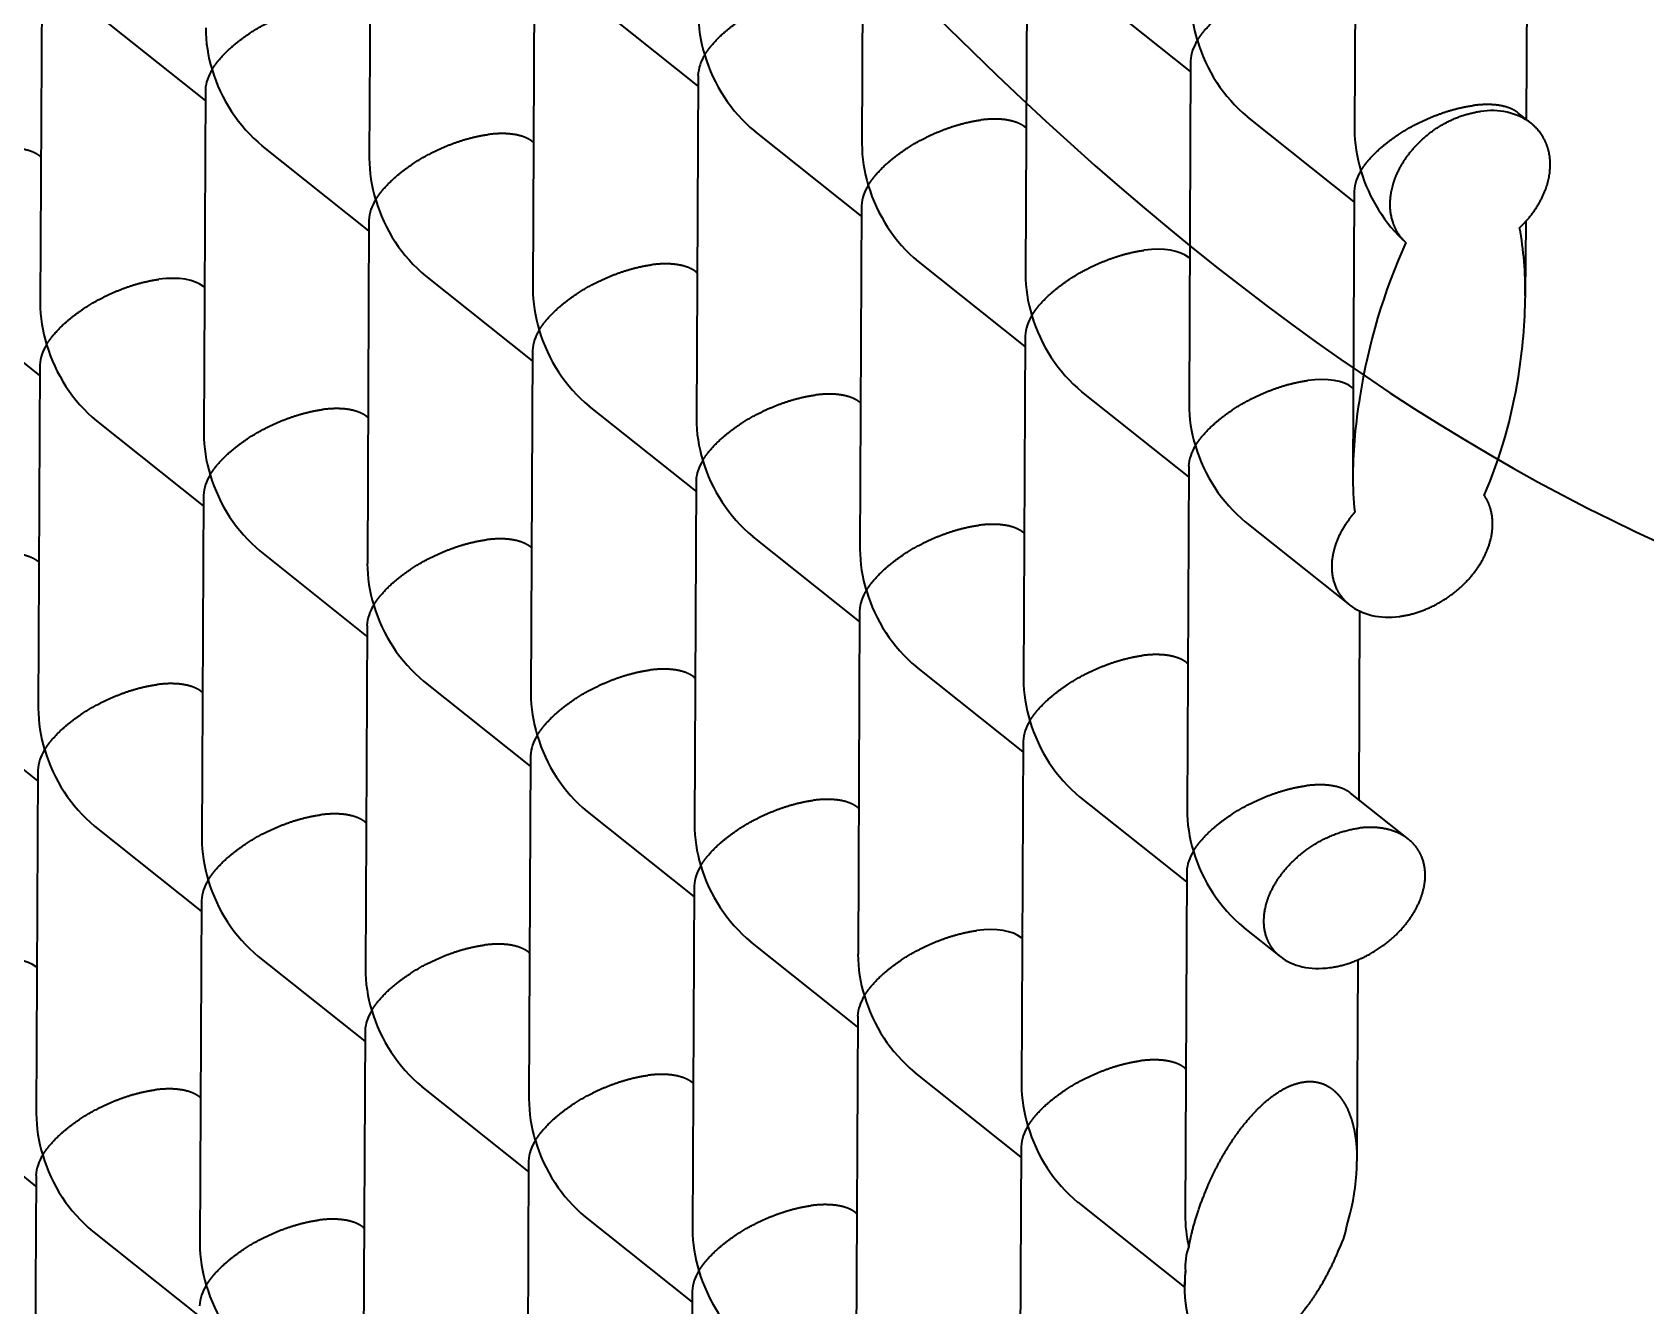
# Model space of a CAD drawing. Extents: x 23 to 587, y 4 to 413.
# Drawn here: x 427.666 to 432.367, y 124.948 to 128.66 of the extents above; entities that cross this region are included whole.
import ezdxf

# ---------------------------------------------------------------- set-up
doc = ezdxf.new("R2010")
doc.units = 0
doc.layers.get('0').update_dxf_attribs({"lineweight": 13})

# ---------------------------------------------------------------- blocks, each defined once
blk = doc.blocks.new('BLOCK6941')
at = {"color": 7, "lineweight": 35, "ltscale": 0.050027}
for p, q in [((10.6174, -27.3245), (10.6078, -29.3255)), ((7.7468, -27.4091), (7.7372, -29.4102)), ((4.8762, -27.4938), (4.8666, -29.4948)), ((8.6999, -28.1685), (8.6903, -30.1695)), ((5.8293, -28.2531), (5.8197, -30.2542)), ((2.9587, -28.3378), (2.9491, -30.3388)), ((9.653, -28.9278), (9.6434, -30.9289)), ((6.7824, -29.0125), (6.7728, -31.0135)), ((3.9118, -29.0971), (3.9022, -31.0982)), ((7.7355, -29.7718), (7.7259, -31.7729)), ((4.8649, -29.8565), (4.8553, -31.8575)), ((8.6886, -30.5312), (8.679, -32.5323)), ((5.818, -30.6158), (5.8083, -32.6169)), ((2.9474, -30.7005), (2.9377, -32.7015)), ((9.6416, -31.2906), (9.632, -33.2916)), ((6.771, -31.3752), (6.7614, -33.3763)), ((3.9004, -31.4598), (3.8908, -33.4609)), ((7.7241, -32.1346), (7.7145, -34.1356)), ((4.8535, -32.2192), (4.8439, -34.2203)), ((8.6772, -32.8939), (8.6676, -34.895)), ((5.8066, -32.9786), (5.797, -34.9796)), ((2.936, -33.0632), (2.9264, -35.0643)), ((9.6303, -33.6533), (9.6207, -35.6543)), ((6.7597, -33.7379), (6.7501, -35.739)), ((3.8891, -33.8226), (3.8795, -35.8236)), ((7.7128, -34.4973), (7.7032, -36.4983)), ((4.8422, -34.5819), (4.8326, -36.583)), ((8.6659, -35.2566), (8.6562, -37.2577)), ((5.7953, -35.3413), (5.7856, -37.3423)), ((2.9247, -35.4259), (2.915, -37.427)), ((6.7483, -36.1006), (6.7387, -38.1017))]:
    blk.add_line(p, q, dxfattribs=at)
at = {"color": 7, "lineweight": 35, "ltscale": 0.033954}
blk.add_line((11.6146, -27.9106), (11.6081, -29.2688), dxfattribs=at)
at = {"color": 7, "lineweight": 35, "ltscale": 0.019884}
for p, q in [((6.7821, -29.0741), (6.16, -28.5784)), ((9.6527, -28.9894), (9.0306, -28.4938)), ((3.9115, -29.1587), (3.2894, -28.6631)), ((10.6058, -29.7488), (9.9837, -29.2531)), ((4.8646, -29.9181), (4.2425, -29.4224)), ((7.7352, -29.8334), (7.1131, -29.3378)), ((8.6883, -30.5928), (8.0662, -30.0971)), ((2.9471, -30.7621), (2.325, -30.2664)), ((5.8177, -30.6774), (5.1956, -30.1818)), ((9.6414, -31.3521), (9.0193, -30.8565)), ((3.9001, -31.5214), (3.2781, -31.0258)), ((6.7708, -31.4368), (6.1487, -30.9411)), ((7.7238, -32.1961), (7.1018, -31.7005)), ((4.8532, -32.2808), (4.2312, -31.7852)), ((8.6769, -32.9555), (8.0549, -32.4599)), ((5.8063, -33.0401), (5.1843, -32.5445)), ((2.9357, -33.1248), (2.3136, -32.6292)), ((9.63, -33.7149), (9.0079, -33.2192)), ((6.7594, -33.7995), (6.1373, -33.3039)), ((3.8888, -33.8841), (3.2667, -33.3885)), ((7.7125, -34.5589), (7.0904, -34.0632)), ((4.8419, -34.6435), (4.2198, -34.1479)), ((8.6656, -35.3182), (8.0435, -34.8226)), ((5.795, -35.4029), (5.1729, -34.9072)), ((2.9244, -35.4875), (2.3023, -34.9919)), ((6.748, -36.1622), (6.126, -35.6666)), ((3.8774, -36.2469), (3.2554, -35.7512))]:
    blk.add_line(p, q, dxfattribs=at)
at = {"color": 7, "lineweight": 35, "ltscale": 0.002467}
blk.add_line((11.6371, -29.2919), (11.56, -29.2304), dxfattribs=at)
at = {"color": 7, "lineweight": 35, "ltscale": 0.00016101}
for p, q in [((8.6944, -29.3191), (8.6894, -29.315)), ((5.8238, -29.4037), (5.8188, -29.3997)), ((2.9532, -29.4883), (2.9482, -29.4843)), ((9.6475, -30.0784), (9.6424, -30.0744)), ((6.7769, -30.1631), (6.7718, -30.159)), ((3.9063, -30.2477), (3.9012, -30.2437)), ((10.6006, -30.8378), (10.5955, -30.8338)), ((7.73, -30.9224), (7.7249, -30.9184)), ((4.8594, -31.0071), (4.8543, -31.003)), ((8.683, -31.6818), (8.678, -31.6778)), ((5.8124, -31.7664), (5.8074, -31.7624)), ((2.9418, -31.8511), (2.9368, -31.847)), ((9.6361, -32.4411), (9.6311, -32.4371)), ((6.7655, -32.5258), (6.7605, -32.5218)), ((3.8949, -32.6104), (3.8899, -32.6064)), ((7.7186, -33.2851), (7.7136, -33.2811)), ((4.848, -33.3698), (4.843, -33.3658)), ((5.8011, -34.1291), (5.796, -34.1251)), ((8.6717, -34.0445), (8.6666, -34.0405)), ((2.9305, -34.2138), (2.9254, -34.2098)), ((9.6248, -34.8039), (9.6197, -34.7998)), ((3.8836, -34.9731), (3.8785, -34.9691)), ((6.7542, -34.8885), (6.7491, -34.8845)), ((7.7073, -35.6479), (7.7022, -35.6438)), ((4.8366, -35.7325), (4.8316, -35.7285))]:
    blk.add_line(p, q, dxfattribs=at)
at = {"color": 7, "lineweight": 35, "ltscale": 0.041308}
blk.add_line((10.6061, -29.6872), (10.5981, -31.3395), dxfattribs=at)
at = {"color": 7, "lineweight": 35, "ltscale": 0.010781}
blk.add_line((11.6052, -29.8647), (11.6032, -30.2959), dxfattribs=at)
at = {"color": 7, "lineweight": 35, "ltscale": 0.019422}
blk.add_line((10.58, -32.1), (9.9724, -31.6159), dxfattribs=at)
at = {"color": 7, "lineweight": 35, "ltscale": 0.027478}
blk.add_line((10.6376, -32.1358), (10.6323, -33.2348), dxfattribs=at)
at = {"color": 7, "lineweight": 35, "ltscale": 0.010804}
blk.add_line((10.9222, -33.4658), (10.5842, -33.1965), dxfattribs=at)
at = {"color": 7, "lineweight": 35, "ltscale": 0.006881}
blk.add_line((10.1763, -34.1501), (9.961, -33.9786), dxfattribs=at)
at = {"color": 7, "lineweight": 35, "ltscale": 0.029324}
blk.add_line((10.6278, -34.1688), (10.6222, -35.3418), dxfattribs=at)
at = {"color": 7, "lineweight": 35, "ltscale": 0.019879}
blk.add_line((9.6185, -36.0774), (8.9966, -35.5819), dxfattribs=at)
at = {"color": 7, "lineweight": 35, "ltscale": 0.001901}
blk.add_line((10.5628, -35.7203), (10.5827, -35.6469), dxfattribs=at)
at = {"color": 7, "lineweight": 35, "ltscale": 0.001865}
blk.add_line((9.6422, -35.8404), (9.6582, -35.7675), dxfattribs=at)
at = {"color": 7, "lineweight": 35, "ltscale": 0.002017}
blk.add_line((9.6187, -36.0649), (9.6222, -35.9842), dxfattribs=at)
at = {"color": 7, "lineweight": 35, "ltscale": 0.000797889}
blk.add_line((9.6222, -35.9843), (9.6189, -36.016), dxfattribs=at)
at = {"color": 7, "lineweight": 35, "ltscale": 0.001222}
blk.add_line((9.6189, -36.016), (9.6187, -36.0649), dxfattribs=at)
at = {"color": 7, "lineweight": 35}
for centre, radius, start, end in [((10.4919, -28.5633), 0.8373, 180.1991, 197.11605), ((7.6213, -28.6479), 0.8373, 180.1991, 197.11605), ((4.7508, -28.7325), 0.8374, 180.20461, 197.11911), ((9.8911, -28.9417), 0.2388, 146.50341, 176.6622), ((10.5684, -28.5523), 0.9134, 196.36185, 230.16232), ((7.0205, -29.0264), 0.2388, 146.50341, 176.6622), ((7.6978, -28.6369), 0.9134, 196.36185, 230.16232), ((4.1499, -29.111), 0.2388, 146.50341, 176.6622), ((4.8272, -28.7216), 0.9134, 196.36185, 230.16232), ((11.4099, -29.6054), 0.388, 54.06795, 99.95143), ((11.4451, -29.3226), 0.8374, 180.20461, 197.11911), ((8.5745, -29.4072), 0.8374, 180.20461, 197.11911), ((5.7038, -29.4919), 0.8373, 180.1991, 197.11605), ((10.8442, -29.7011), 0.2388, 146.50341, 176.6622), ((11.5302, -29.3067), 0.9233, 196.50694, 227.51635), ((7.9736, -29.7857), 0.2388, 146.50341, 176.6622), ((8.6506, -29.3964), 0.9131, 196.35942, 230.1725), ((5.103, -29.8704), 0.2388, 146.50341, 176.6622), ((5.7803, -29.4809), 0.9134, 196.36185, 230.16232), ((14.1372, -31.4369), 3.5412, 155.83258, 171.08389), ((9.5949, -30.2649), 2.0083, 359.11341, 10.44502), ((9.5276, -30.1666), 0.8374, 180.20461, 197.11911), ((6.657, -30.2512), 0.8374, 180.20461, 197.11911), ((3.7864, -30.3358), 0.8374, 180.20461, 197.11911), ((8.5361, -30.2701), 3.0673, 350.67087, 359.51721), ((8.9267, -30.5451), 0.2388, 146.50341, 176.6622), ((9.604, -30.1557), 0.9134, 196.36185, 230.16232), ((6.0561, -30.6297), 0.2388, 146.50341, 176.6622), ((6.7334, -30.2403), 0.9134, 196.36185, 230.16232), ((3.1855, -30.7144), 0.2388, 146.50341, 176.6622), ((3.8628, -30.3249), 0.9134, 196.36185, 230.16232), ((8.7091, -30.3262), 2.8873, 336.85286, 351.21274), ((10.4807, -30.9259), 0.8374, 180.20461, 197.11911), ((13.5464, -31.3766), 2.9486, 170.46137, 179.2792), ((7.6101, -31.0106), 0.8374, 180.20461, 197.11911), ((4.7395, -31.0952), 0.8374, 180.20461, 197.11911), ((9.8797, -31.3044), 0.2388, 146.50341, 176.6622), ((10.5571, -30.915), 0.9134, 196.36185, 230.16232), ((7.0091, -31.3891), 0.2388, 146.50341, 176.6622), ((7.6862, -30.9998), 0.9131, 196.35942, 230.1725), ((4.1385, -31.4737), 0.2388, 146.50341, 176.6622), ((4.8159, -31.0843), 0.9134, 196.36185, 230.16232), ((12.3988, -31.3569), 1.8007, 179.44733, 186.45919), ((8.5631, -31.7699), 0.8374, 180.20461, 197.11911), ((5.6924, -31.8546), 0.8373, 180.1991, 197.11605), ((7.9622, -32.1484), 0.2388, 146.50341, 176.6622), ((8.6396, -31.759), 0.9134, 196.36185, 230.16232), ((5.0916, -32.2331), 0.2388, 146.50341, 176.6622), ((5.769, -31.8437), 0.9134, 196.36185, 230.16232), ((6.6456, -32.6139), 0.8374, 180.20461, 197.11911), ((9.5162, -32.5293), 0.8374, 180.20461, 197.11911), ((3.775, -32.6986), 0.8374, 180.20461, 197.11911), ((8.9153, -32.9078), 0.2388, 146.50341, 176.6622), ((9.5926, -32.5184), 0.9134, 196.36185, 230.16232), ((6.0447, -32.9924), 0.2388, 146.50341, 176.6622), ((6.722, -32.603), 0.9134, 196.36185, 230.16232), ((3.1741, -33.077), 0.2388, 146.52963, 176.69196), ((3.8514, -32.6877), 0.9134, 196.36185, 230.16232), ((7.5987, -33.3733), 0.8374, 180.20461, 197.11911), ((10.4692, -33.2887), 0.8373, 180.1991, 197.11605), ((4.7281, -33.4579), 0.8374, 180.20461, 197.11911), ((9.8684, -33.6672), 0.2388, 146.50341, 176.6622), ((10.5457, -33.2777), 0.9134, 196.36185, 230.16232), ((6.9978, -33.7518), 0.2388, 146.50341, 176.6622), ((7.6751, -33.3624), 0.9134, 196.36185, 230.16232), ((4.1272, -33.8364), 0.2388, 146.50341, 176.6622), ((4.8042, -33.4472), 0.9131, 196.35942, 230.1725), ((5.6811, -34.2174), 0.8373, 180.1991, 197.11605), ((8.5518, -34.1326), 0.8374, 180.20461, 197.11911), ((7.9509, -34.5112), 0.2388, 146.50341, 176.6622), ((8.6282, -34.1217), 0.9134, 196.36185, 230.16232), ((5.0803, -34.5958), 0.2388, 146.50341, 176.6622), ((5.7576, -34.2064), 0.9134, 196.36185, 230.16232), ((9.5049, -34.892), 0.8374, 180.20461, 197.11911), ((3.7637, -35.0613), 0.8374, 180.20461, 197.11911), ((6.6342, -34.9767), 0.8373, 180.1991, 197.11605), ((8.904, -35.2705), 0.2388, 146.50341, 176.6622), ((9.581, -34.8812), 0.9131, 196.35942, 230.1725), ((6.0334, -35.3552), 0.2388, 146.50341, 176.6622), ((6.7107, -34.9657), 0.9134, 196.36185, 230.16232), ((3.1628, -35.4397), 0.2388, 146.52963, 176.69196), ((3.8401, -35.0504), 0.9134, 196.36185, 230.16232), ((9.2971, -35.3243), 1.3253, 345.91161, 359.24378), ((10.4307, -35.6541), 0.8101, 180.01591, 193.28611), ((10.1407, -35.654), 0.4274, 329.91384, 351.0955), ((7.5872, -35.7361), 0.8373, 180.1991, 197.11605), ((4.7168, -35.8206), 0.8374, 180.20461, 197.11911), ((9.9655, -35.9592), 0.3443, 159.79484, 184.16957), ((6.9864, -36.1145), 0.2388, 146.50341, 176.6622), ((7.6638, -35.7251), 0.9134, 196.36185, 230.16232), ((4.1158, -36.1992), 0.2388, 146.50341, 176.6622), ((4.7932, -35.8097), 0.9134, 196.36185, 230.16232)]:
    blk.add_arc(centre, radius, start, end, dxfattribs=at)
for centre, major_axis, ratio, start_param, end_param in [((9.1896, -30.3527), (0.4888, 0.234), 0.464922, 0.221717, 0.956598), ((3.4484, -30.522), (0.4888, 0.234), 0.464922, 0.221717, 0.956598), ((10.1426, -31.112), (0.4888, 0.234), 0.464922, 0.221717, 0.956598), ((10.9475, -31.7488), (0.4201, 0.2956), 0.717269, 3.348634, 4.08058), ((8.2138, -34.3188), (0.4888, 0.234), 0.464922, 0.221717, 0.956598), ((2.4726, -34.488), (0.4888, 0.234), 0.464922, 0.221717, 0.956598), ((10.553, -33.8058), (0.4293, 0.2875), 0.690236, 3.35767, 4.089346)]:
    blk.add_ellipse(centre, major_axis=major_axis, ratio=ratio, start_param=start_param, end_param=end_param, dxfattribs=at)
for points, knots in [([(9.6916, -28.8097), (9.7074, -28.7835), (9.7268, -28.7566), (9.7504, -28.7299), (9.8334, -28.6466), (9.9475, -28.5674), (10.0407, -28.5158), (10.1643, -28.4659), (10.2893, -28.4381), (10.3086, -28.4343), (10.3278, -28.4312), (10.3468, -28.4287)], [0, 0, 0, 0, 0, 0, 0.437223, 0.437223, 0.437223, 1.382095, 1.382095, 1.382095, 1.555484, 1.555484, 1.555484, 1.555484, 1.555484, 1.555484]), ([(6.821, -28.8944), (6.8368, -28.8681), (6.8562, -28.8412), (6.8798, -28.8145), (6.9628, -28.7313), (7.0769, -28.652), (7.1701, -28.6004), (7.2937, -28.5506), (7.4187, -28.5227), (7.438, -28.519), (7.4572, -28.5158), (7.4762, -28.5134)], [0, 0, 0, 0, 0, 0, 0.437223, 0.437223, 0.437223, 1.382095, 1.382095, 1.382095, 1.555484, 1.555484, 1.555484, 1.555484, 1.555484, 1.555484]), ([(3.9504, -28.979), (3.9662, -28.9527), (3.9856, -28.9258), (4.0092, -28.8991), (4.0922, -28.8159), (4.2063, -28.7367), (4.2995, -28.6851), (4.4231, -28.6352), (4.5481, -28.6074), (4.5674, -28.6036), (4.5866, -28.6005), (4.6055, -28.598)], [0, 0, 0, 0, 0, 0, 0.437223, 0.437223, 0.437223, 1.382095, 1.382095, 1.382095, 1.555484, 1.555484, 1.555484, 1.555484, 1.555484, 1.555484]), ([(10.6447, -29.5691), (10.6605, -29.5428), (10.6799, -29.5159), (10.7035, -29.4892), (10.7865, -29.406), (10.9006, -29.3267), (10.9938, -29.2752), (11.1174, -29.2253), (11.2424, -29.1974), (11.2617, -29.1937), (11.2809, -29.1906), (11.2998, -29.1881)], [0, 0, 0, 0, 0, 0, 0.437223, 0.437223, 0.437223, 1.382095, 1.382095, 1.382095, 1.555484, 1.555484, 1.555484, 1.555484, 1.555484, 1.555484]), ([(10.9068, -29.9873), (10.8676, -29.9501), (10.8378, -29.9045), (10.8194, -29.8524), (10.8054, -29.7388), (10.8359, -29.6192), (10.8621, -29.5593), (10.9465, -29.4243), (11.0751, -29.3158), (11.1607, -29.266), (11.2523, -29.2341), (11.3427, -29.2223)], [0, 0, 0, 0, 0, 0, 0.581496, 0.581496, 0.581496, 1.183222, 1.183222, 1.183222, 2.011293, 2.011293, 2.011293, 2.011293, 2.011293, 2.011293]), ([(11.56, -29.2304), (11.5366, -29.2118), (11.5056, -29.1967), (11.4671, -29.1863), (11.4087, -29.1803), (11.3435, -29.1835), (11.3291, -29.1846), (11.3146, -29.1862), (11.2998, -29.1881)], [0, 0, 0, 0, 0, 0, 0.4890695, 0.4890695, 0.4890695, 0.6239272, 0.6239272, 0.6239272, 0.6239272, 0.6239272, 0.6239272]), ([(7.7741, -29.6537), (7.7899, -29.6275), (7.8093, -29.6006), (7.8329, -29.5739), (7.9159, -29.4906), (8.0299, -29.4114), (8.1232, -29.3598), (8.2468, -29.3099), (8.3718, -29.2821), (8.3911, -29.2783), (8.4103, -29.2752), (8.4292, -29.2727)], [0, 0, 0, 0, 0, 0, 0.437223, 0.437223, 0.437223, 1.382095, 1.382095, 1.382095, 1.555484, 1.555484, 1.555484, 1.555484, 1.555484, 1.555484]), ([(8.6894, -29.315), (8.666, -29.2964), (8.635, -29.2813), (8.5965, -29.2709), (8.5381, -29.265), (8.4729, -29.2682), (8.4585, -29.2693), (8.444, -29.2708), (8.4292, -29.2727)], [0, 0, 0, 0, 0, 0, 0.4890695, 0.4890695, 0.4890695, 0.6239272, 0.6239272, 0.6239272, 0.6239272, 0.6239272, 0.6239272]), ([(11.5696, -29.9008), (11.6284, -29.8455), (11.6779, -29.7823), (11.7155, -29.7134), (11.7565, -29.5876), (11.7482, -29.4662), (11.7347, -29.4162), (11.7058, -29.3607), (11.6636, -29.3152), (11.6552, -29.307), (11.6464, -29.2992), (11.6371, -29.2919)], [0, 0, 0, 0, 0, 0, 0.70615, 0.70615, 0.70615, 1.24591, 1.24591, 1.24591, 1.370865, 1.370865, 1.370865, 1.370865, 1.370865, 1.370865]), ([(4.9035, -29.7384), (4.9193, -29.7121), (4.9387, -29.6852), (4.9623, -29.6585), (5.0453, -29.5753), (5.1593, -29.496), (5.2526, -29.4445), (5.3762, -29.3946), (5.5012, -29.3667), (5.5205, -29.363), (5.5397, -29.3598), (5.5586, -29.3574)], [0, 0, 0, 0, 0, 0, 0.437223, 0.437223, 0.437223, 1.382095, 1.382095, 1.382095, 1.555484, 1.555484, 1.555484, 1.555484, 1.555484, 1.555484]), ([(5.8188, -29.3997), (5.7954, -29.381), (5.7644, -29.366), (5.7259, -29.3556), (5.6675, -29.3496), (5.6023, -29.3528), (5.5879, -29.3539), (5.5734, -29.3555), (5.5586, -29.3574)], [0, 0, 0, 0, 0, 0, 0.4890695, 0.4890695, 0.4890695, 0.6239272, 0.6239272, 0.6239272, 0.6239272, 0.6239272, 0.6239272]), ([(2.9482, -29.4843), (2.9248, -29.4657), (2.8938, -29.4506), (2.8553, -29.4402), (2.7969, -29.4343), (2.7317, -29.4375), (2.7173, -29.4386), (2.7028, -29.4401), (2.688, -29.442)], [0, 0, 0, 0, 0, 0, 0.4890695, 0.4890695, 0.4890695, 0.6239272, 0.6239272, 0.6239272, 0.6239272, 0.6239272, 0.6239272]), ([(8.7272, -30.4131), (8.743, -30.3868), (8.7624, -30.3599), (8.786, -30.3332), (8.869, -30.25), (8.983, -30.1707), (9.0763, -30.1192), (9.1999, -30.0693), (9.3249, -30.0414), (9.3442, -30.0377), (9.3634, -30.0346), (9.3823, -30.0321)], [0, 0, 0, 0, 0, 0, 0.437223, 0.437223, 0.437223, 1.382095, 1.382095, 1.382095, 1.555484, 1.555484, 1.555484, 1.555484, 1.555484, 1.555484]), ([(5.8566, -30.4977), (5.8724, -30.4715), (5.8918, -30.4446), (5.9154, -30.4179), (5.9984, -30.3346), (6.1124, -30.2554), (6.2057, -30.2038), (6.3293, -30.1539), (6.4543, -30.1261), (6.4736, -30.1223), (6.4928, -30.1192), (6.5117, -30.1167)], [0, 0, 0, 0, 0, 0, 0.437223, 0.437223, 0.437223, 1.382095, 1.382095, 1.382095, 1.555484, 1.555484, 1.555484, 1.555484, 1.555484, 1.555484]), ([(6.7718, -30.159), (6.7484, -30.1404), (6.7175, -30.1253), (6.679, -30.1149), (6.6206, -30.109), (6.5554, -30.1122), (6.541, -30.1133), (6.5264, -30.1148), (6.5117, -30.1167)], [0, 0, 0, 0, 0, 0, 0.4890695, 0.4890695, 0.4890695, 0.6239272, 0.6239272, 0.6239272, 0.6239272, 0.6239272, 0.6239272]), ([(2.986, -30.5824), (3.0018, -30.5561), (3.0212, -30.5292), (3.0448, -30.5025), (3.1278, -30.4193), (3.2418, -30.34), (3.3351, -30.2885), (3.4587, -30.2386), (3.5837, -30.2107), (3.603, -30.207), (3.6222, -30.2039), (3.6411, -30.2014)], [0, 0, 0, 0, 0, 0, 0.437223, 0.437223, 0.437223, 1.382095, 1.382095, 1.382095, 1.555484, 1.555484, 1.555484, 1.555484, 1.555484, 1.555484]), ([(9.6803, -31.1724), (9.6961, -31.1462), (9.7154, -31.1193), (9.7391, -31.0926), (9.8221, -31.0093), (9.9361, -30.9301), (10.0293, -30.8785), (10.153, -30.8286), (10.2779, -30.8008), (10.2973, -30.797), (10.3165, -30.7939), (10.3354, -30.7915)], [0, 0, 0, 0, 0, 0, 0.437223, 0.437223, 0.437223, 1.382095, 1.382095, 1.382095, 1.555484, 1.555484, 1.555484, 1.555484, 1.555484, 1.555484]), ([(6.8097, -31.2571), (6.8255, -31.2308), (6.8448, -31.2039), (6.8685, -31.1772), (6.9515, -31.094), (7.0655, -31.0147), (7.1587, -30.9632), (7.2824, -30.9133), (7.4073, -30.8854), (7.4267, -30.8817), (7.4459, -30.8786), (7.4648, -30.8761)], [0, 0, 0, 0, 0, 0, 0.437223, 0.437223, 0.437223, 1.382095, 1.382095, 1.382095, 1.555484, 1.555484, 1.555484, 1.555484, 1.555484, 1.555484]), ([(7.7249, -30.9184), (7.7015, -30.8998), (7.6706, -30.8847), (7.6321, -30.8743), (7.5737, -30.8683), (7.5085, -30.8715), (7.4941, -30.8727), (7.4795, -30.8742), (7.4648, -30.8761)], [0, 0, 0, 0, 0, 0, 0.4890695, 0.4890695, 0.4890695, 0.6239272, 0.6239272, 0.6239272, 0.6239272, 0.6239272, 0.6239272]), ([(3.9391, -31.3417), (3.9549, -31.3155), (3.9742, -31.2886), (3.9979, -31.2619), (4.0809, -31.1786), (4.1949, -31.0994), (4.2881, -31.0478), (4.4118, -30.9979), (4.5367, -30.9701), (4.5561, -30.9663), (4.5753, -30.9632), (4.5942, -30.9607)], [0, 0, 0, 0, 0, 0, 0.437223, 0.437223, 0.437223, 1.382095, 1.382095, 1.382095, 1.555484, 1.555484, 1.555484, 1.555484, 1.555484, 1.555484]), ([(4.8543, -31.003), (4.8309, -30.9844), (4.8, -30.9693), (4.7615, -30.9589), (4.703, -30.953), (4.6379, -30.9562), (4.6235, -30.9573), (4.6089, -30.9588), (4.5942, -30.9607)], [0, 0, 0, 0, 0, 0, 0.4890695, 0.4890695, 0.4890695, 0.6239272, 0.6239272, 0.6239272, 0.6239272, 0.6239272, 0.6239272]), ([(10.8705, -32.1665), (10.9562, -32.1553), (11.0434, -32.1266), (11.1259, -32.0824), (11.2703, -31.973), (11.3671, -31.8315), (11.4003, -31.7569), (11.4229, -31.647), (11.4051, -31.5461), (11.3952, -31.5153), (11.3814, -31.487), (11.3637, -31.461)], [0, 0, 0, 0, 0, 0, 0.784821, 0.784821, 0.784821, 1.547076, 1.547076, 1.547076, 1.897086, 1.897086, 1.897086, 1.897086, 1.897086, 1.897086]), ([(10.58, -32.1), (10.5452, -32.0722), (10.5169, -32.0384), (10.4963, -31.9995), (10.4674, -31.9026), (10.4788, -31.7943), (10.4975, -31.7327), (10.533, -31.6603), (10.5819, -31.5931), (10.5908, -31.5817), (10.6, -31.5705), (10.6096, -31.5594)], [0, 0, 0, 0, 0, 0, 0.487253, 0.487253, 0.487253, 1.113017, 1.113017, 1.113017, 1.243733, 1.243733, 1.243733, 1.243733, 1.243733, 1.243733]), ([(7.7628, -32.0164), (7.7786, -31.9902), (7.7979, -31.9633), (7.8216, -31.9366), (7.9045, -31.8533), (8.0186, -31.7741), (8.1118, -31.7225), (8.2354, -31.6726), (8.3604, -31.6448), (8.3798, -31.641), (8.399, -31.6379), (8.4179, -31.6355)], [0, 0, 0, 0, 0, 0, 0.437223, 0.437223, 0.437223, 1.382095, 1.382095, 1.382095, 1.555484, 1.555484, 1.555484, 1.555484, 1.555484, 1.555484]), ([(8.678, -31.6778), (8.6546, -31.6591), (8.6237, -31.644), (8.5852, -31.6336), (8.5267, -31.6277), (8.4615, -31.6309), (8.4472, -31.632), (8.4326, -31.6335), (8.4179, -31.6355)], [0, 0, 0, 0, 0, 0, 0.4890695, 0.4890695, 0.4890695, 0.6239272, 0.6239272, 0.6239272, 0.6239272, 0.6239272, 0.6239272]), ([(4.8922, -32.1011), (4.908, -32.0748), (4.9273, -32.0479), (4.9509, -32.0212), (5.0339, -31.938), (5.148, -31.8587), (5.2412, -31.8072), (5.3648, -31.7573), (5.4898, -31.7294), (5.5092, -31.7257), (5.5284, -31.7226), (5.5473, -31.7201)], [0, 0, 0, 0, 0, 0, 0.437223, 0.437223, 0.437223, 1.382095, 1.382095, 1.382095, 1.555484, 1.555484, 1.555484, 1.555484, 1.555484, 1.555484]), ([(5.8074, -31.7624), (5.784, -31.7438), (5.7531, -31.7287), (5.7146, -31.7183), (5.6561, -31.7123), (5.5909, -31.7155), (5.5766, -31.7167), (5.562, -31.7182), (5.5473, -31.7201)], [0, 0, 0, 0, 0, 0, 0.4890695, 0.4890695, 0.4890695, 0.6239272, 0.6239272, 0.6239272, 0.6239272, 0.6239272, 0.6239272]), ([(2.9368, -31.847), (2.9134, -31.8284), (2.8825, -31.8133), (2.844, -31.8029), (2.7855, -31.797), (2.7203, -31.8002), (2.706, -31.8013), (2.6914, -31.8028), (2.6767, -31.8047)], [0, 0, 0, 0, 0, 0, 0.4890695, 0.4890695, 0.4890695, 0.6239272, 0.6239272, 0.6239272, 0.6239272, 0.6239272, 0.6239272]), ([(8.7158, -32.7758), (8.7316, -32.7495), (8.751, -32.7226), (8.7746, -32.6959), (8.8576, -32.6127), (8.9717, -32.5335), (9.0649, -32.4819), (9.1885, -32.432), (9.3135, -32.4042), (9.3329, -32.4004), (9.352, -32.3973), (9.371, -32.3948)], [0, 0, 0, 0, 0, 0, 0.437223, 0.437223, 0.437223, 1.382095, 1.382095, 1.382095, 1.555484, 1.555484, 1.555484, 1.555484, 1.555484, 1.555484]), ([(9.6311, -32.4371), (9.6077, -32.4185), (9.5767, -32.4034), (9.5383, -32.393), (9.4798, -32.3871), (9.4146, -32.3903), (9.4002, -32.3914), (9.3857, -32.3929), (9.371, -32.3948)], [0, 0, 0, 0, 0, 0, 0.4890695, 0.4890695, 0.4890695, 0.6239272, 0.6239272, 0.6239272, 0.6239272, 0.6239272, 0.6239272]), ([(5.8452, -32.8604), (5.861, -32.8342), (5.8804, -32.8073), (5.904, -32.7806), (5.987, -32.6973), (6.1011, -32.6181), (6.1943, -32.5665), (6.3179, -32.5166), (6.4429, -32.4888), (6.4623, -32.4851), (6.4814, -32.4819), (6.5004, -32.4795)], [0, 0, 0, 0, 0, 0, 0.437223, 0.437223, 0.437223, 1.382095, 1.382095, 1.382095, 1.555484, 1.555484, 1.555484, 1.555484, 1.555484, 1.555484]), ([(6.7605, -32.5218), (6.7371, -32.5031), (6.7061, -32.488), (6.6677, -32.4776), (6.6092, -32.4717), (6.544, -32.4749), (6.5296, -32.476), (6.5151, -32.4775), (6.5004, -32.4795)], [0, 0, 0, 0, 0, 0, 0.4890695, 0.4890695, 0.4890695, 0.6239272, 0.6239272, 0.6239272, 0.6239272, 0.6239272, 0.6239272]), ([(2.9746, -32.9451), (2.9904, -32.9188), (3.0098, -32.8919), (3.0334, -32.8652), (3.1164, -32.782), (3.2305, -32.7027), (3.3237, -32.6512), (3.4473, -32.6013), (3.5723, -32.5734), (3.5917, -32.5697), (3.6108, -32.5666), (3.6298, -32.5641)], [0, 0, 0, 0, 0, 0, 0.437223, 0.437223, 0.437223, 1.382095, 1.382095, 1.382095, 1.555484, 1.555484, 1.555484, 1.555484, 1.555484, 1.555484]), ([(3.8899, -32.6064), (3.8665, -32.5878), (3.8355, -32.5727), (3.7971, -32.5623), (3.7386, -32.5563), (3.6734, -32.5595), (3.659, -32.5607), (3.6445, -32.5622), (3.6298, -32.5641)], [0, 0, 0, 0, 0, 0, 0.4890695, 0.4890695, 0.4890695, 0.6239272, 0.6239272, 0.6239272, 0.6239272, 0.6239272, 0.6239272]), ([(9.6689, -33.5352), (9.6847, -33.5089), (9.7041, -33.482), (9.7277, -33.4553), (9.8107, -33.3721), (9.9248, -33.2928), (10.018, -33.2412), (10.1416, -33.1913), (10.2666, -33.1635), (10.2859, -33.1598), (10.3051, -33.1566), (10.324, -33.1542)], [0, 0, 0, 0, 0, 0, 0.437223, 0.437223, 0.437223, 1.382095, 1.382095, 1.382095, 1.555484, 1.555484, 1.555484, 1.555484, 1.555484, 1.555484]), ([(10.5842, -33.1965), (10.5608, -33.1778), (10.5298, -33.1628), (10.4913, -33.1524), (10.4329, -33.1464), (10.3677, -33.1496), (10.3533, -33.1507), (10.3388, -33.1523), (10.324, -33.1542)], [0, 0, 0, 0, 0, 0, 0.4890695, 0.4890695, 0.4890695, 0.6239272, 0.6239272, 0.6239272, 0.6239272, 0.6239272, 0.6239272]), ([(6.7983, -33.6198), (6.8141, -33.5935), (6.8335, -33.5666), (6.8571, -33.5399), (6.9401, -33.4567), (7.0542, -33.3775), (7.1474, -33.3259), (7.271, -33.276), (7.396, -33.2482), (7.4153, -33.2444), (7.4345, -33.2413), (7.4534, -33.2388)], [0, 0, 0, 0, 0, 0, 0.437223, 0.437223, 0.437223, 1.382095, 1.382095, 1.382095, 1.555484, 1.555484, 1.555484, 1.555484, 1.555484, 1.555484]), ([(7.7136, -33.2811), (7.6902, -33.2625), (7.6592, -33.2474), (7.6207, -33.237), (7.5623, -33.2311), (7.4971, -33.2343), (7.4827, -33.2354), (7.4682, -33.2369), (7.4534, -33.2388)], [0, 0, 0, 0, 0, 0, 0.4890695, 0.4890695, 0.4890695, 0.6239272, 0.6239272, 0.6239272, 0.6239272, 0.6239272, 0.6239272]), ([(3.9277, -33.7044), (3.9435, -33.6782), (3.9629, -33.6513), (3.9865, -33.6246), (4.0695, -33.5413), (4.1836, -33.4621), (4.2768, -33.4105), (4.4004, -33.3606), (4.5254, -33.3328), (4.5447, -33.3291), (4.5639, -33.3259), (4.5828, -33.3235)], [0, 0, 0, 0, 0, 0, 0.437223, 0.437223, 0.437223, 1.382095, 1.382095, 1.382095, 1.555484, 1.555484, 1.555484, 1.555484, 1.555484, 1.555484]), ([(4.843, -33.3658), (4.8196, -33.3471), (4.7886, -33.332), (4.7501, -33.3216), (4.6917, -33.3157), (4.6265, -33.3189), (4.6121, -33.32), (4.5976, -33.3215), (4.5828, -33.3235)], [0, 0, 0, 0, 0, 0, 0.4890695, 0.4890695, 0.4890695, 0.6239272, 0.6239272, 0.6239272, 0.6239272, 0.6239272, 0.6239272]), ([(10.1763, -34.1501), (10.1346, -34.1169), (10.1031, -34.0747), (10.0839, -34.0255), (10.0694, -33.9173), (10.1011, -33.8015), (10.1283, -33.7431), (10.2162, -33.6091), (10.3508, -33.4988), (10.4415, -33.4469), (10.5387, -33.4132), (10.6337, -33.4009)], [0, 0, 0, 0, 0, 0, 0.602058, 0.602058, 0.602058, 1.22369, 1.22369, 1.22369, 2.093826, 2.093826, 2.093826, 2.093826, 2.093826, 2.093826]), ([(10.4637, -34.2142), (10.5591, -34.2017), (10.657, -34.168), (10.7483, -34.1162), (10.8846, -34.0056), (10.9733, -33.8706), (11.0006, -33.8112), (11.0308, -33.6957), (11.0142, -33.5879), (10.9946, -33.5398), (10.9632, -33.4985), (10.9222, -33.4658)], [0, 0, 0, 0, 0, 0, 0.874329, 0.874329, 0.874329, 1.507822, 1.507822, 1.507822, 2.095216, 2.095216, 2.095216, 2.095216, 2.095216, 2.095216]), ([(10.9222, -33.4658), (10.8885, -33.4389), (10.8482, -33.4179), (10.8026, -33.4037), (10.7403, -33.3948), (10.675, -33.3968), (10.6613, -33.3977), (10.6475, -33.399), (10.6337, -33.4009)], [0, 0, 0, 0, 0, 0, 0.482074, 0.482074, 0.482074, 0.6087373, 0.6087373, 0.6087373, 0.6087373, 0.6087373, 0.6087373]), ([(7.7514, -34.3792), (7.7672, -34.3529), (7.7866, -34.326), (7.8102, -34.2993), (7.8932, -34.2161), (8.0072, -34.1368), (8.1005, -34.0852), (8.2241, -34.0354), (8.3491, -34.0075), (8.3684, -34.0038), (8.3876, -34.0006), (8.4065, -33.9982)], [0, 0, 0, 0, 0, 0, 0.437223, 0.437223, 0.437223, 1.382095, 1.382095, 1.382095, 1.555484, 1.555484, 1.555484, 1.555484, 1.555484, 1.555484]), ([(4.8808, -34.4638), (4.8966, -34.4375), (4.916, -34.4106), (4.9396, -34.3839), (5.0226, -34.3007), (5.1366, -34.2215), (5.2299, -34.1699), (5.3535, -34.12), (5.4785, -34.0922), (5.4978, -34.0884), (5.517, -34.0853), (5.5359, -34.0828)], [0, 0, 0, 0, 0, 0, 0.437223, 0.437223, 0.437223, 1.382095, 1.382095, 1.382095, 1.555484, 1.555484, 1.555484, 1.555484, 1.555484, 1.555484]), ([(5.796, -34.1251), (5.7727, -34.1065), (5.7417, -34.0914), (5.7032, -34.081), (5.6448, -34.0751), (5.5796, -34.0783), (5.5652, -34.0794), (5.5506, -34.0809), (5.5359, -34.0828)], [0, 0, 0, 0, 0, 0, 0.4890695, 0.4890695, 0.4890695, 0.6239272, 0.6239272, 0.6239272, 0.6239272, 0.6239272, 0.6239272]), ([(8.7045, -35.1385), (8.7203, -35.1123), (8.7397, -35.0854), (8.7633, -35.0587), (8.8463, -34.9754), (8.9603, -34.8962), (9.0536, -34.8446), (9.1772, -34.7947), (9.3021, -34.7669), (9.3215, -34.7631), (9.3407, -34.76), (9.3596, -34.7575)], [0, 0, 0, 0, 0, 0, 0.437223, 0.437223, 0.437223, 1.382095, 1.382095, 1.382095, 1.555484, 1.555484, 1.555484, 1.555484, 1.555484, 1.555484]), ([(9.6197, -34.7998), (9.5963, -34.7812), (9.5654, -34.7661), (9.5269, -34.7557), (9.4685, -34.7498), (9.4033, -34.753), (9.3889, -34.7541), (9.3743, -34.7556), (9.3596, -34.7575)], [0, 0, 0, 0, 0, 0, 0.4890695, 0.4890695, 0.4890695, 0.6239272, 0.6239272, 0.6239272, 0.6239272, 0.6239272, 0.6239272]), ([(5.8339, -35.2232), (5.8497, -35.1969), (5.8691, -35.17), (5.8927, -35.1433), (5.9757, -35.0601), (6.0897, -34.9808), (6.183, -34.9293), (6.3066, -34.8794), (6.4315, -34.8515), (6.4509, -34.8478), (6.4701, -34.8446), (6.489, -34.8422)], [0, 0, 0, 0, 0, 0, 0.437223, 0.437223, 0.437223, 1.382095, 1.382095, 1.382095, 1.555484, 1.555484, 1.555484, 1.555484, 1.555484, 1.555484]), ([(6.7491, -34.8845), (6.7257, -34.8658), (6.6948, -34.8508), (6.6563, -34.8404), (6.5979, -34.8344), (6.5327, -34.8376), (6.5183, -34.8387), (6.5037, -34.8403), (6.489, -34.8422)], [0, 0, 0, 0, 0, 0, 0.4890695, 0.4890695, 0.4890695, 0.6239272, 0.6239272, 0.6239272, 0.6239272, 0.6239272, 0.6239272]), ([(9.6582, -35.7675), (9.6819, -35.6704), (9.7139, -35.5726), (9.7534, -35.4747), (9.8171, -35.3437), (9.8989, -35.2166), (9.9209, -35.1845), (9.9684, -35.1205), (10.0225, -35.0591), (10.0514, -35.0292), (10.105, -34.98), (10.1657, -34.9378), (10.192, -34.9218), (10.2492, -34.8935), (10.3102, -34.8781), (10.3419, -34.875), (10.3896, -34.879), (10.4301, -34.8934), (10.4439, -34.8999), (10.4757, -34.9183), (10.502, -34.9417), (10.5157, -34.9567), (10.5646, -35.02), (10.5932, -35.0948), (10.6076, -35.1521), (10.6183, -35.2253), (10.6217, -35.3001), (10.6221, -35.3139), (10.6223, -35.3278), (10.6222, -35.3418)], [0, 0, 0, 0, 0, 0, 1.087329, 1.087329, 1.087329, 1.458543, 1.458543, 1.458543, 1.838383, 1.838383, 1.838383, 2.097759, 2.097759, 2.097759, 2.384895, 2.384895, 2.384895, 2.548497, 2.548497, 2.548497, 2.787744, 2.787744, 2.787744, 3.495779, 3.495779, 3.495779, 3.655857, 3.655857, 3.655857, 3.655857, 3.655857, 3.655857]), ([(2.9633, -35.3078), (2.9791, -35.2815), (2.9985, -35.2546), (3.0221, -35.2279), (3.1051, -35.1447), (3.2191, -35.0655), (3.3123, -35.0139), (3.436, -34.964), (3.5609, -34.9362), (3.5803, -34.9324), (3.5995, -34.9293), (3.6184, -34.9268)], [0, 0, 0, 0, 0, 0, 0.437223, 0.437223, 0.437223, 1.382095, 1.382095, 1.382095, 1.555484, 1.555484, 1.555484, 1.555484, 1.555484, 1.555484]), ([(3.8785, -34.9691), (3.8551, -34.9505), (3.8242, -34.9354), (3.7857, -34.925), (3.7273, -34.9191), (3.6621, -34.9223), (3.6477, -34.9234), (3.6331, -34.9249), (3.6184, -34.9268)], [0, 0, 0, 0, 0, 0, 0.4890695, 0.4890695, 0.4890695, 0.6239272, 0.6239272, 0.6239272, 0.6239272, 0.6239272, 0.6239272]), ([(6.787, -35.9825), (6.8028, -35.9563), (6.8221, -35.9294), (6.8458, -35.9027), (6.9288, -35.8194), (7.0428, -35.7402), (7.136, -35.6886), (7.2597, -35.6387), (7.3846, -35.6109), (7.404, -35.6071), (7.4232, -35.604), (7.4421, -35.6015)], [0, 0, 0, 0, 0, 0, 0.437223, 0.437223, 0.437223, 1.382095, 1.382095, 1.382095, 1.555484, 1.555484, 1.555484, 1.555484, 1.555484, 1.555484]), ([(7.7022, -35.6438), (7.6788, -35.6252), (7.6479, -35.6101), (7.6094, -35.5997), (7.5509, -35.5938), (7.4857, -35.597), (7.4714, -35.5981), (7.4568, -35.5996), (7.4421, -35.6015)], [0, 0, 0, 0, 0, 0, 0.4890695, 0.4890695, 0.4890695, 0.6239272, 0.6239272, 0.6239272, 0.6239272, 0.6239272, 0.6239272]), ([(3.9164, -36.0672), (3.9322, -36.0409), (3.9515, -36.014), (3.9752, -35.9873), (4.0582, -35.9041), (4.1722, -35.8248), (4.2654, -35.7733), (4.3891, -35.7234), (4.514, -35.6955), (4.5334, -35.6918), (4.5526, -35.6887), (4.5715, -35.6862)], [0, 0, 0, 0, 0, 0, 0.437223, 0.437223, 0.437223, 1.382095, 1.382095, 1.382095, 1.555484, 1.555484, 1.555484, 1.555484, 1.555484, 1.555484]), ([(4.8316, -35.7285), (4.8082, -35.7099), (4.7773, -35.6948), (4.7388, -35.6844), (4.6803, -35.6784), (4.6151, -35.6816), (4.6008, -35.6827), (4.5862, -35.6843), (4.5715, -35.6862)], [0, 0, 0, 0, 0, 0, 0.4890695, 0.4890695, 0.4890695, 0.6239272, 0.6239272, 0.6239272, 0.6239272, 0.6239272, 0.6239272]), ([(10.5106, -35.8683), (10.4774, -35.9495), (10.4379, -36.03), (10.3917, -36.1089), (10.3189, -36.2139), (10.2267, -36.3102), (10.2017, -36.3342), (10.1361, -36.3911), (10.0605, -36.4392), (10.0093, -36.4648), (9.9253, -36.488), (9.848, -36.4824), (9.8212, -36.476), (9.7805, -36.4597), (9.747, -36.436), (9.7342, -36.425), (9.6889, -36.3789), (9.6595, -36.3223), (9.6436, -36.2773), (9.6277, -36.2083), (9.6206, -36.1364), (9.6192, -36.1127), (9.6186, -36.0889), (9.6187, -36.0649)], [0, 0, 0, 0, 0, 0, 0.913687, 0.913687, 0.913687, 1.226999, 1.226999, 1.226999, 1.690152, 1.690152, 1.690152, 1.964667, 1.964667, 1.964667, 2.162238, 2.162238, 2.162238, 2.743342, 2.743342, 2.743342, 3.023649, 3.023649, 3.023649, 3.023649, 3.023649, 3.023649])]:
    blk.add_open_spline(points, degree=5, knots=knots, dxfattribs=at)
blk = doc.blocks.new('BLOCK6951')
at = {"color": 7, "lineweight": 35}
for centre, start_param, end_param in [((-0.0867, -0.1881), 3.141627, 6.28322), ((-0.7339, -0.2725), 3.141627, 6.28322), ((-0.7339, -0.2725), 1.212678, 3.141627)]:
    blk.add_ellipse(centre, major_axis=(-6.501, 49.8277), ratio=0.361678, start_param=start_param, end_param=end_param, dxfattribs=at)

msp = doc.modelspace()

# ---------------------------------------------------------------- block references
at = {"lineweight": 0, "xscale": 0.5, "yscale": 0.5, "zscale": 0.5}
for name, p in [('BLOCK6951', (431.573, 151.8767)), ('BLOCK6941', (426.2143, 143.0406))]:
    msp.add_blockref(name, p, dxfattribs=at)

doc.saveas('drawing.dxf')
